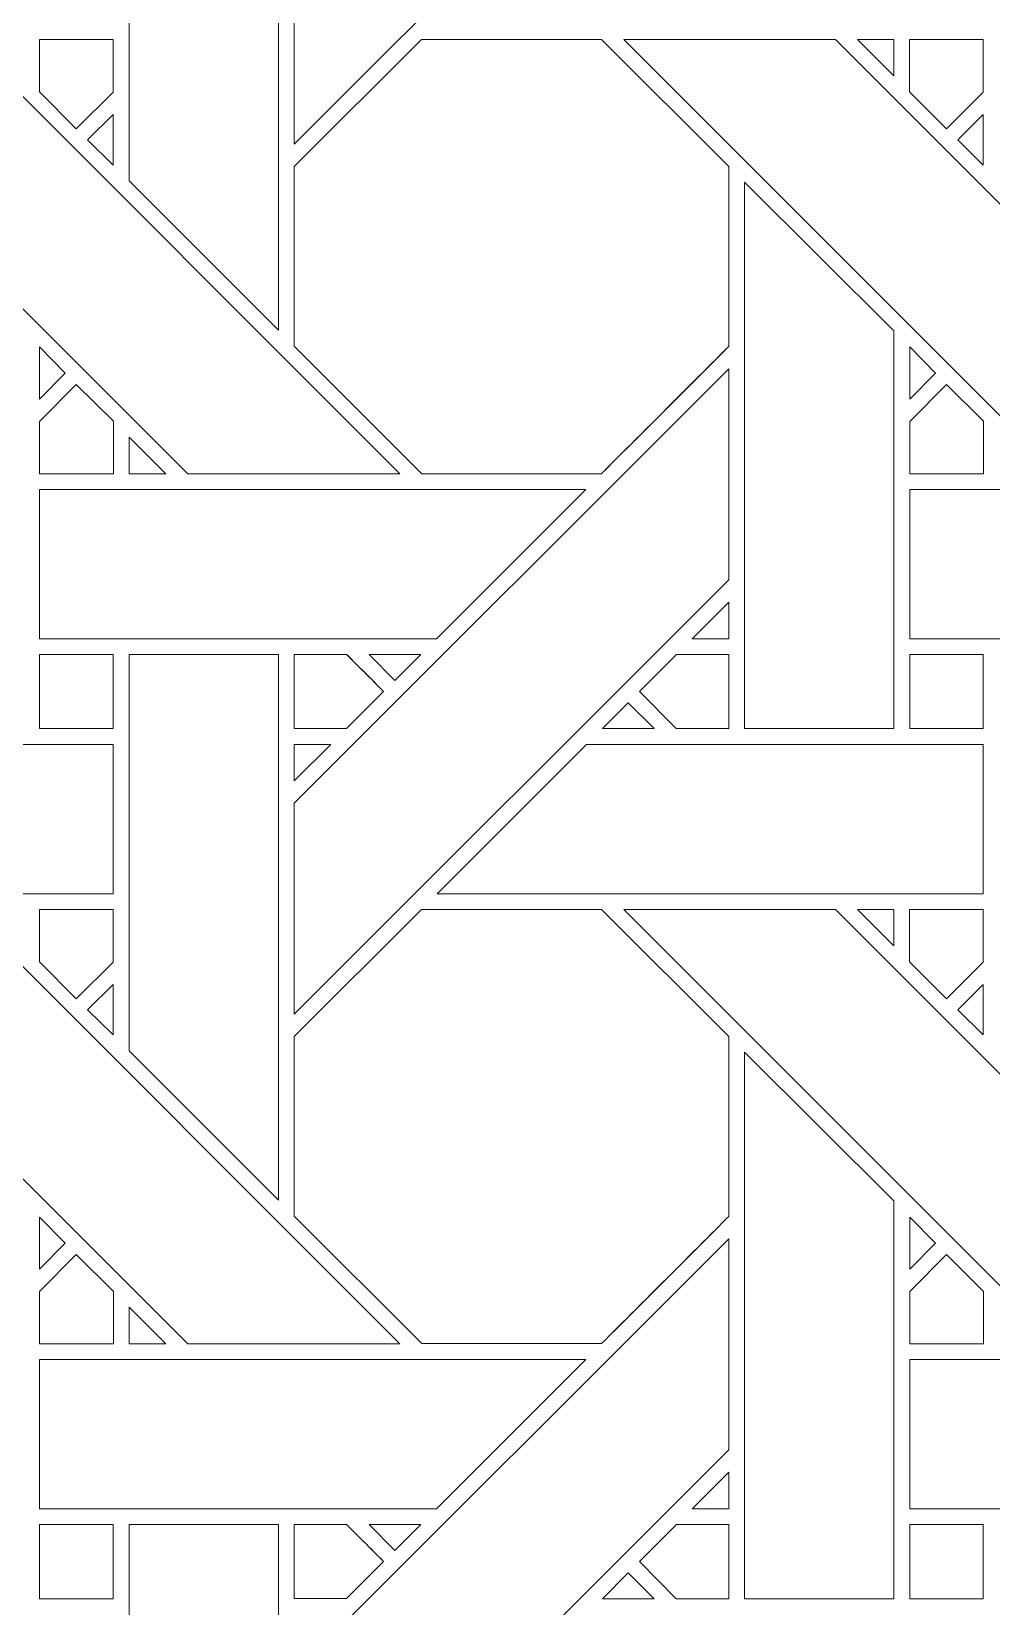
# Model space of a CAD drawing. Header units: inches. Extents: x 3.4 to 21.4, y 0.1 to 18.1.
# Drawn here: x 6.642 to 7.688, y 9.995 to 11.712 of the extents above; entities that cross this region are included whole.
import ezdxf

# ---------------------------------------------------------------- set-up
doc = ezdxf.new("R2010")
doc.units = ezdxf.units.IN
doc.header["$MEASUREMENT"] = 0
doc.layers.add('Design', color=7, linetype='Continuous', lineweight=0)

msp = doc.modelspace()

# ---------------------------------------------------------------- linework, layer by layer
at = {"layer": 'Design'}
for points, knots in [([(3.3829, 18.0948), (3.3829, 18.0948), (3.3829, 0.0948), (3.3829, 0.0948), (3.3829, 0.0948), (21.3829, 0.0948), (21.3829, 0.0948), (21.3829, 0.0948), (21.3829, 18.0948), (21.3829, 18.0948), (21.3829, 18.0948), (3.3829, 18.0948), (3.3829, 18.0948)], [0, 0, 0, 0, 1, 1, 1, 2, 2, 2, 3, 3, 3, 4, 4, 4, 4]), ([(4.2402, 17.2374), (4.2402, 17.2374), (4.2402, 0.9521), (4.2402, 0.9521), (4.2402, 0.9521), (20.5255, 0.9521), (20.5255, 0.9521), (20.5255, 0.9521), (20.5255, 17.2374), (20.5255, 17.2374), (20.5255, 17.2374), (4.2402, 17.2374), (4.2402, 17.2374)], [0, 0, 0, 0, 1, 1, 1, 2, 2, 2, 3, 3, 3, 4, 4, 4, 4]), ([(6.928, 11.8193), (6.928, 11.8193), (7.4017, 12.2929), (7.4017, 12.2929), (7.4017, 12.2929), (7.4017, 12.0628), (7.4017, 12.0628), (7.4017, 12.0628), (6.928, 11.5892), (6.928, 11.5892), (6.928, 11.5892), (6.928, 11.8193), (6.928, 11.8193)], [0, 0, 0, 0, 1, 1, 1, 2, 2, 2, 3, 3, 3, 4, 4, 4, 4]), ([(6.9109, 11.9814), (6.9109, 11.9814), (6.9109, 11.3863), (6.9109, 11.3863), (6.9109, 11.3863), (6.748, 11.5492), (6.748, 11.5492), (6.748, 11.5492), (6.748, 11.9814), (6.748, 11.9814), (6.748, 11.9814), (6.9109, 11.9814), (6.9109, 11.9814)], [0, 0, 0, 0, 1, 1, 1, 2, 2, 2, 3, 3, 3, 4, 4, 4, 4]), ([(6.5694, 11.7035), (6.5694, 11.7035), (7.043, 11.2299), (7.043, 11.2299), (7.043, 11.2299), (6.812, 11.2299), (6.812, 11.2299), (6.812, 11.2299), (6.3385, 11.7035), (6.3385, 11.7035), (6.3385, 11.7035), (6.5694, 11.7035), (6.5694, 11.7035)], [0, 0, 0, 0, 1, 1, 1, 2, 2, 2, 3, 3, 3, 4, 4, 4, 4]), ([(6.6501, 11.6463), (6.6501, 11.6463), (6.6501, 11.7035), (6.6501, 11.7035), (6.6501, 11.7035), (6.7304, 11.7035), (6.7304, 11.7035), (6.7304, 11.7035), (6.7304, 11.6459), (6.7304, 11.6459), (6.7304, 11.6459), (6.6904, 11.606), (6.6904, 11.606), (6.6904, 11.606), (6.6501, 11.6463), (6.6501, 11.6463)], [0, 0, 0, 0, 1, 1, 1, 2, 2, 2, 3, 3, 3, 4, 4, 4, 5, 5, 5, 5]), ([(6.6904, 11.606), (6.6904, 11.606), (6.6501, 11.6463), (6.6501, 11.6463), (6.6501, 11.6463), (6.6501, 11.7035), (6.6501, 11.7035), (6.6501, 11.7035), (6.7304, 11.7035), (6.7304, 11.7035), (6.7304, 11.7035), (6.7304, 11.6459), (6.7304, 11.6459), (6.7304, 11.6459), (6.6904, 11.606), (6.6904, 11.606)], [0, 0, 0, 0, 1, 1, 1, 2, 2, 2, 3, 3, 3, 4, 4, 4, 5, 5, 5, 5]), ([(7.2629, 11.2299), (7.2629, 11.2299), (7.0672, 11.2299), (7.0672, 11.2299), (7.0672, 11.2299), (6.928, 11.3691), (6.928, 11.3691), (6.928, 11.3691), (6.928, 11.5648), (6.928, 11.5648), (6.928, 11.5648), (7.0667, 11.7035), (7.0667, 11.7035), (7.0667, 11.7035), (7.2629, 11.7035), (7.2629, 11.7035), (7.2629, 11.7035), (7.4016, 11.5648), (7.4016, 11.5648), (7.4016, 11.5648), (7.4016, 11.3686), (7.4016, 11.3686), (7.3838, 11.3507), (7.2719, 11.2389), (7.2629, 11.2299)], [0, 0, 0, 0, 1, 1, 1, 2, 2, 2, 3, 3, 3, 4, 4, 4, 5, 5, 5, 6, 6, 6, 7, 7, 7, 8, 8, 8, 8]), ([(6.928, 11.5648), (6.928, 11.5648), (7.0667, 11.7035), (7.0667, 11.7035), (7.0667, 11.7035), (7.2629, 11.7035), (7.2629, 11.7035), (7.2629, 11.7035), (7.4016, 11.5648), (7.4016, 11.5648), (7.4016, 11.5648), (7.4016, 11.3686), (7.4016, 11.3686), (7.384, 11.3509), (7.2721, 11.2391), (7.2629, 11.2299), (7.2629, 11.2299), (7.0672, 11.2299), (7.0672, 11.2299), (7.0672, 11.2299), (6.928, 11.3691), (6.928, 11.3691), (6.928, 11.3691), (6.928, 11.5648), (6.928, 11.5648)], [0, 0, 0, 0, 1, 1, 1, 2, 2, 2, 3, 3, 3, 4, 4, 4, 5, 5, 5, 6, 6, 6, 7, 7, 7, 8, 8, 8, 8]), ([(7.5181, 11.7035), (7.5181, 11.7035), (7.9918, 11.2299), (7.9918, 11.2299), (7.9918, 11.2299), (7.7607, 11.2299), (7.7607, 11.2299), (7.7607, 11.2299), (7.2872, 11.7035), (7.2872, 11.7035), (7.2872, 11.7035), (7.5181, 11.7035), (7.5181, 11.7035)], [0, 0, 0, 0, 1, 1, 1, 2, 2, 2, 3, 3, 3, 4, 4, 4, 4]), ([(7.5817, 11.7035), (7.5817, 11.7035), (7.5817, 11.6637), (7.5817, 11.6637), (7.5817, 11.6637), (7.5422, 11.7035), (7.5422, 11.7035), (7.5422, 11.7035), (7.5817, 11.7035), (7.5817, 11.7035)], [0, 0, 0, 0, 1, 1, 1, 2, 2, 2, 3, 3, 3, 3]), ([(7.6791, 11.7035), (7.6791, 11.7035), (7.6791, 11.6459), (7.6791, 11.6459), (7.6791, 11.6459), (7.6392, 11.606), (7.6392, 11.606), (7.6392, 11.606), (7.5988, 11.6463), (7.5988, 11.6463), (7.5988, 11.6463), (7.5988, 11.7035), (7.5988, 11.7035), (7.5988, 11.7035), (7.6791, 11.7035), (7.6791, 11.7035)], [0, 0, 0, 0, 1, 1, 1, 2, 2, 2, 3, 3, 3, 4, 4, 4, 5, 5, 5, 5]), ([(7.6392, 11.606), (7.6392, 11.606), (7.5988, 11.6463), (7.5988, 11.6463), (7.5988, 11.6463), (7.5988, 11.7035), (7.5988, 11.7035), (7.5988, 11.7035), (7.6791, 11.7035), (7.6791, 11.7035), (7.6791, 11.7035), (7.6791, 11.6459), (7.6791, 11.6459), (7.6791, 11.6459), (7.6392, 11.606), (7.6392, 11.606)], [0, 0, 0, 0, 1, 1, 1, 2, 2, 2, 3, 3, 3, 4, 4, 4, 5, 5, 5, 5]), ([(6.7304, 11.6217), (6.7304, 11.6217), (6.7304, 11.5665), (6.7304, 11.5665), (6.7304, 11.5665), (6.7027, 11.5939), (6.7027, 11.5939), (6.7027, 11.5939), (6.7304, 11.6217), (6.7304, 11.6217)], [0, 0, 0, 0, 1, 1, 1, 2, 2, 2, 3, 3, 3, 3]), ([(7.6792, 11.6217), (7.6792, 11.6217), (7.6792, 11.5665), (7.6792, 11.5665), (7.6792, 11.5665), (7.6514, 11.5939), (7.6514, 11.5939), (7.6514, 11.5939), (7.6792, 11.6217), (7.6792, 11.6217)], [0, 0, 0, 0, 1, 1, 1, 2, 2, 2, 3, 3, 3, 3]), ([(7.5816, 11.3856), (7.5816, 11.3856), (7.5816, 10.9519), (7.5816, 10.9519), (7.5816, 10.9519), (7.4188, 10.9519), (7.4188, 10.9519), (7.4188, 10.9519), (7.4188, 11.5477), (7.4188, 11.5477), (7.4188, 11.5477), (7.5816, 11.3856), (7.5816, 11.3856)], [0, 0, 0, 0, 1, 1, 1, 2, 2, 2, 3, 3, 3, 4, 4, 4, 4]), ([(6.6502, 11.3113), (6.6502, 11.3113), (6.6502, 11.3681), (6.6502, 11.3681), (6.6502, 11.3681), (6.6784, 11.3395), (6.6784, 11.3395), (6.6784, 11.3395), (6.6502, 11.3113), (6.6502, 11.3113)], [0, 0, 0, 0, 1, 1, 1, 2, 2, 2, 3, 3, 3, 3]), ([(7.5989, 11.3113), (7.5989, 11.3113), (7.5989, 11.3681), (7.5989, 11.3681), (7.5989, 11.3681), (7.6271, 11.3395), (7.6271, 11.3395), (7.6271, 11.3395), (7.5989, 11.3113), (7.5989, 11.3113)], [0, 0, 0, 0, 1, 1, 1, 2, 2, 2, 3, 3, 3, 3]), ([(6.928, 10.8705), (6.928, 10.8705), (7.4017, 11.3441), (7.4017, 11.3441), (7.4017, 11.3441), (7.4017, 11.1141), (7.4017, 11.1141), (7.4017, 11.1141), (6.928, 10.6404), (6.928, 10.6404), (6.928, 10.6404), (6.928, 10.8705), (6.928, 10.8705)], [0, 0, 0, 0, 1, 1, 1, 2, 2, 2, 3, 3, 3, 4, 4, 4, 4]), ([(6.6501, 11.2297), (6.6501, 11.2297), (6.6501, 11.2869), (6.6501, 11.2869), (6.6501, 11.2869), (6.6904, 11.3273), (6.6904, 11.3273), (6.6904, 11.3273), (6.7308, 11.287), (6.7308, 11.287), (6.7308, 11.287), (6.7308, 11.2297), (6.7308, 11.2297), (6.7308, 11.2297), (6.6501, 11.2297), (6.6501, 11.2297)], [0, 0, 0, 0, 1, 1, 1, 2, 2, 2, 3, 3, 3, 4, 4, 4, 5, 5, 5, 5]), ([(6.6904, 11.3273), (6.6904, 11.3273), (6.7308, 11.287), (6.7308, 11.287), (6.7308, 11.287), (6.7308, 11.2297), (6.7308, 11.2297), (6.7308, 11.2297), (6.6501, 11.2297), (6.6501, 11.2297), (6.6501, 11.2297), (6.6501, 11.2869), (6.6501, 11.2869), (6.6501, 11.2869), (6.6904, 11.3273), (6.6904, 11.3273)], [0, 0, 0, 0, 1, 1, 1, 2, 2, 2, 3, 3, 3, 4, 4, 4, 5, 5, 5, 5]), ([(7.5989, 11.2297), (7.5989, 11.2297), (7.5989, 11.2869), (7.5989, 11.2869), (7.5989, 11.2869), (7.6392, 11.3273), (7.6392, 11.3273), (7.6392, 11.3273), (7.6795, 11.287), (7.6795, 11.287), (7.6795, 11.287), (7.6795, 11.2297), (7.6795, 11.2297), (7.6795, 11.2297), (7.5989, 11.2297), (7.5989, 11.2297)], [0, 0, 0, 0, 1, 1, 1, 2, 2, 2, 3, 3, 3, 4, 4, 4, 5, 5, 5, 5]), ([(7.6392, 11.3273), (7.6392, 11.3273), (7.6795, 11.287), (7.6795, 11.287), (7.6795, 11.287), (7.6795, 11.2297), (7.6795, 11.2297), (7.6795, 11.2297), (7.5989, 11.2297), (7.5989, 11.2297), (7.5989, 11.2297), (7.5989, 11.2869), (7.5989, 11.2869), (7.5989, 11.2869), (7.6392, 11.3273), (7.6392, 11.3273)], [0, 0, 0, 0, 1, 1, 1, 2, 2, 2, 3, 3, 3, 4, 4, 4, 5, 5, 5, 5]), ([(6.7481, 11.2299), (6.7481, 11.2299), (6.7481, 11.2697), (6.7481, 11.2697), (6.7481, 11.2697), (6.7878, 11.2299), (6.7878, 11.2299), (6.7878, 11.2299), (6.7481, 11.2299), (6.7481, 11.2299)], [0, 0, 0, 0, 1, 1, 1, 2, 2, 2, 3, 3, 3, 3]), ([(6.6502, 11.0499), (6.6502, 11.0499), (6.6502, 11.2126), (6.6502, 11.2126), (6.6502, 11.2126), (7.2459, 11.2126), (7.2459, 11.2126), (7.2459, 11.2126), (7.0832, 11.0499), (7.0832, 11.0499), (7.0832, 11.0499), (6.6502, 11.0499), (6.6502, 11.0499)], [0, 0, 0, 0, 1, 1, 1, 2, 2, 2, 3, 3, 3, 4, 4, 4, 4]), ([(7.5989, 11.0499), (7.5989, 11.0499), (7.5989, 11.2126), (7.5989, 11.2126), (7.5989, 11.2126), (8.1946, 11.2126), (8.1946, 11.2126), (8.1946, 11.2126), (8.0319, 11.0499), (8.0319, 11.0499), (8.0319, 11.0499), (7.5989, 11.0499), (7.5989, 11.0499)], [0, 0, 0, 0, 1, 1, 1, 2, 2, 2, 3, 3, 3, 4, 4, 4, 4]), ([(7.3619, 11.0499), (7.3619, 11.0499), (7.4017, 11.0897), (7.4017, 11.0897), (7.4017, 11.0897), (7.4017, 11.0499), (7.4017, 11.0499), (7.4017, 11.0499), (7.3619, 11.0499), (7.3619, 11.0499)], [0, 0, 0, 0, 1, 1, 1, 2, 2, 2, 3, 3, 3, 3]), ([(6.6501, 10.9519), (6.6501, 10.9519), (6.6501, 11.0327), (6.6501, 11.0327), (6.6501, 11.0327), (6.7304, 11.0327), (6.7304, 11.0327), (6.7304, 11.0327), (6.7304, 10.9519), (6.7304, 10.9519), (6.7304, 10.9519), (6.6501, 10.9519), (6.6501, 10.9519)], [0, 0, 0, 0, 1, 1, 1, 2, 2, 2, 3, 3, 3, 4, 4, 4, 4]), ([(6.7304, 11.0327), (6.7304, 11.0327), (6.7304, 10.9519), (6.7304, 10.9519), (6.7304, 10.9519), (6.6501, 10.9519), (6.6501, 10.9519), (6.6501, 10.9519), (6.6501, 11.0327), (6.6501, 11.0327), (6.6501, 11.0327), (6.7304, 11.0327), (6.7304, 11.0327)], [0, 0, 0, 0, 1, 1, 1, 2, 2, 2, 3, 3, 3, 4, 4, 4, 4]), ([(6.9109, 11.0326), (6.9109, 11.0326), (6.9109, 10.4375), (6.9109, 10.4375), (6.9109, 10.4375), (6.748, 10.6004), (6.748, 10.6004), (6.748, 10.6004), (6.748, 11.0326), (6.748, 11.0326), (6.748, 11.0326), (6.9109, 11.0326), (6.9109, 11.0326)], [0, 0, 0, 0, 1, 1, 1, 2, 2, 2, 3, 3, 3, 4, 4, 4, 4]), ([(6.928, 10.9519), (6.928, 10.9519), (6.928, 11.0327), (6.928, 11.0327), (6.928, 11.0327), (6.985, 11.0327), (6.985, 11.0327), (6.9902, 11.0276), (7.021, 10.9967), (7.0254, 10.9923), (7.0254, 10.9923), (6.985, 10.9519), (6.985, 10.9519), (6.985, 10.9519), (6.928, 10.9519), (6.928, 10.9519)], [0, 0, 0, 0, 1, 1, 1, 2, 2, 2, 3, 3, 3, 4, 4, 4, 5, 5, 5, 5]), ([(7.0096, 11.0082), (7.0096, 11.0082), (7.0254, 10.9923), (7.0254, 10.9923), (7.0254, 10.9923), (6.985, 10.9519), (6.985, 10.9519), (6.985, 10.9519), (6.928, 10.9519), (6.928, 10.9519), (6.928, 10.9519), (6.928, 11.0327), (6.928, 11.0327), (6.928, 11.0327), (6.985, 11.0327), (6.985, 11.0327), (6.9904, 11.0273), (7.0003, 11.0175), (7.0096, 11.0082)], [0, 0, 0, 0, 1, 1, 1, 2, 2, 2, 3, 3, 3, 4, 4, 4, 5, 5, 5, 6, 6, 6, 6]), ([(7.0095, 11.0326), (7.0095, 11.0326), (7.0659, 11.0326), (7.0659, 11.0326), (7.0659, 11.0326), (7.0376, 11.0045), (7.0376, 11.0045), (7.0376, 11.0045), (7.0095, 11.0326), (7.0095, 11.0326)], [0, 0, 0, 0, 1, 1, 1, 2, 2, 2, 3, 3, 3, 3]), ([(7.3445, 10.9519), (7.3445, 10.9519), (7.3042, 10.9923), (7.3042, 10.9923), (7.3042, 10.9923), (7.3446, 11.0327), (7.3446, 11.0327), (7.3446, 11.0327), (7.4017, 11.0327), (7.4017, 11.0327), (7.4017, 11.0327), (7.4017, 10.9519), (7.4017, 10.9519), (7.4017, 10.9519), (7.3445, 10.9519), (7.3445, 10.9519)], [0, 0, 0, 0, 1, 1, 1, 2, 2, 2, 3, 3, 3, 4, 4, 4, 5, 5, 5, 5]), ([(7.3042, 10.9923), (7.3042, 10.9923), (7.3446, 11.0327), (7.3446, 11.0327), (7.3446, 11.0327), (7.4017, 11.0327), (7.4017, 11.0327), (7.4017, 11.0327), (7.4017, 10.9519), (7.4017, 10.9519), (7.4017, 10.9519), (7.3445, 10.9519), (7.3445, 10.9519), (7.3445, 10.9519), (7.3042, 10.9923), (7.3042, 10.9923)], [0, 0, 0, 0, 1, 1, 1, 2, 2, 2, 3, 3, 3, 4, 4, 4, 5, 5, 5, 5]), ([(7.5989, 10.9519), (7.5989, 10.9519), (7.5989, 11.0327), (7.5989, 11.0327), (7.5989, 11.0327), (7.6791, 11.0327), (7.6791, 11.0327), (7.6791, 11.0327), (7.6791, 10.9519), (7.6791, 10.9519), (7.6791, 10.9519), (7.5989, 10.9519), (7.5989, 10.9519)], [0, 0, 0, 0, 1, 1, 1, 2, 2, 2, 3, 3, 3, 4, 4, 4, 4]), ([(7.5989, 11.0327), (7.5989, 11.0327), (7.6791, 11.0327), (7.6791, 11.0327), (7.6791, 11.0327), (7.6791, 10.9519), (7.6791, 10.9519), (7.6791, 10.9519), (7.5989, 10.9519), (7.5989, 10.9519), (7.5989, 10.9519), (7.5989, 11.0327), (7.5989, 11.0327)], [0, 0, 0, 0, 1, 1, 1, 2, 2, 2, 3, 3, 3, 4, 4, 4, 4]), ([(7.3204, 10.9519), (7.3204, 10.9519), (7.2639, 10.9519), (7.2639, 10.9519), (7.2639, 10.9519), (7.2921, 10.9801), (7.2921, 10.9801), (7.2921, 10.9801), (7.3204, 10.9519), (7.3204, 10.9519)], [0, 0, 0, 0, 1, 1, 1, 2, 2, 2, 3, 3, 3, 3]), ([(6.298, 10.9347), (6.298, 10.9347), (6.7304, 10.9347), (6.7304, 10.9347), (6.7304, 10.9347), (6.7304, 10.7719), (6.7304, 10.7719), (6.7304, 10.7719), (6.1351, 10.7719), (6.1351, 10.7719), (6.1351, 10.7719), (6.298, 10.9347), (6.298, 10.9347)], [0, 0, 0, 0, 1, 1, 1, 2, 2, 2, 3, 3, 3, 4, 4, 4, 4]), ([(6.9679, 10.9347), (6.9679, 10.9347), (6.928, 10.8949), (6.928, 10.8949), (6.928, 10.8949), (6.928, 10.9347), (6.928, 10.9347), (6.928, 10.9347), (6.9679, 10.9347), (6.9679, 10.9347)], [0, 0, 0, 0, 1, 1, 1, 2, 2, 2, 3, 3, 3, 3]), ([(7.2467, 10.9347), (7.2467, 10.9347), (7.6792, 10.9347), (7.6792, 10.9347), (7.6792, 10.9347), (7.6792, 10.7719), (7.6792, 10.7719), (7.6792, 10.7719), (7.0839, 10.7719), (7.0839, 10.7719), (7.0839, 10.7719), (7.2467, 10.9347), (7.2467, 10.9347)], [0, 0, 0, 0, 1, 1, 1, 2, 2, 2, 3, 3, 3, 4, 4, 4, 4]), ([(6.5694, 10.7548), (6.5694, 10.7548), (7.043, 10.2811), (7.043, 10.2811), (7.043, 10.2811), (6.812, 10.2811), (6.812, 10.2811), (6.812, 10.2811), (6.3385, 10.7548), (6.3385, 10.7548), (6.3385, 10.7548), (6.5694, 10.7548), (6.5694, 10.7548)], [0, 0, 0, 0, 1, 1, 1, 2, 2, 2, 3, 3, 3, 4, 4, 4, 4]), ([(6.6501, 10.6976), (6.6501, 10.6976), (6.6501, 10.7548), (6.6501, 10.7548), (6.6501, 10.7548), (6.7304, 10.7548), (6.7304, 10.7548), (6.7304, 10.7548), (6.7304, 10.6972), (6.7304, 10.6972), (6.7304, 10.6972), (6.6904, 10.6573), (6.6904, 10.6573), (6.6904, 10.6573), (6.6501, 10.6976), (6.6501, 10.6976)], [0, 0, 0, 0, 1, 1, 1, 2, 2, 2, 3, 3, 3, 4, 4, 4, 5, 5, 5, 5]), ([(6.6904, 10.6573), (6.6904, 10.6573), (6.6501, 10.6976), (6.6501, 10.6976), (6.6501, 10.6976), (6.6501, 10.7548), (6.6501, 10.7548), (6.6501, 10.7548), (6.7304, 10.7548), (6.7304, 10.7548), (6.7304, 10.7548), (6.7304, 10.6972), (6.7304, 10.6972), (6.7304, 10.6972), (6.6904, 10.6573), (6.6904, 10.6573)], [0, 0, 0, 0, 1, 1, 1, 2, 2, 2, 3, 3, 3, 4, 4, 4, 5, 5, 5, 5]), ([(7.2629, 10.2812), (7.2629, 10.2812), (7.0672, 10.2812), (7.0672, 10.2812), (7.0672, 10.2812), (6.928, 10.4204), (6.928, 10.4204), (6.928, 10.4204), (6.928, 10.6161), (6.928, 10.6161), (6.928, 10.6161), (7.0667, 10.7548), (7.0667, 10.7548), (7.0667, 10.7548), (7.2629, 10.7548), (7.2629, 10.7548), (7.2629, 10.7548), (7.4016, 10.6161), (7.4016, 10.6161), (7.4016, 10.6161), (7.4016, 10.4199), (7.4016, 10.4199), (7.3838, 10.4019), (7.2719, 10.2902), (7.2629, 10.2812)], [0, 0, 0, 0, 1, 1, 1, 2, 2, 2, 3, 3, 3, 4, 4, 4, 5, 5, 5, 6, 6, 6, 7, 7, 7, 8, 8, 8, 8]), ([(6.928, 10.6161), (6.928, 10.6161), (7.0667, 10.7548), (7.0667, 10.7548), (7.0667, 10.7548), (7.2629, 10.7548), (7.2629, 10.7548), (7.2629, 10.7548), (7.4016, 10.6161), (7.4016, 10.6161), (7.4016, 10.6161), (7.4016, 10.4199), (7.4016, 10.4199), (7.3836, 10.4017), (7.2718, 10.29), (7.2629, 10.2812), (7.2629, 10.2812), (7.0672, 10.2812), (7.0672, 10.2812), (7.0672, 10.2812), (6.928, 10.4204), (6.928, 10.4204), (6.928, 10.4204), (6.928, 10.6161), (6.928, 10.6161)], [0, 0, 0, 0, 1, 1, 1, 2, 2, 2, 3, 3, 3, 4, 4, 4, 5, 5, 5, 6, 6, 6, 7, 7, 7, 8, 8, 8, 8]), ([(7.5181, 10.7548), (7.5181, 10.7548), (7.9918, 10.2811), (7.9918, 10.2811), (7.9918, 10.2811), (7.7607, 10.2811), (7.7607, 10.2811), (7.7607, 10.2811), (7.2872, 10.7548), (7.2872, 10.7548), (7.2872, 10.7548), (7.5181, 10.7548), (7.5181, 10.7548)], [0, 0, 0, 0, 1, 1, 1, 2, 2, 2, 3, 3, 3, 4, 4, 4, 4]), ([(7.5817, 10.7548), (7.5817, 10.7548), (7.5817, 10.715), (7.5817, 10.715), (7.5817, 10.715), (7.5422, 10.7548), (7.5422, 10.7548), (7.5422, 10.7548), (7.5817, 10.7548), (7.5817, 10.7548)], [0, 0, 0, 0, 1, 1, 1, 2, 2, 2, 3, 3, 3, 3]), ([(7.6791, 10.7548), (7.6791, 10.7548), (7.6791, 10.6972), (7.6791, 10.6972), (7.6791, 10.6972), (7.6392, 10.6573), (7.6392, 10.6573), (7.6392, 10.6573), (7.5988, 10.6976), (7.5988, 10.6976), (7.5988, 10.6976), (7.5988, 10.7548), (7.5988, 10.7548), (7.5988, 10.7548), (7.6791, 10.7548), (7.6791, 10.7548)], [0, 0, 0, 0, 1, 1, 1, 2, 2, 2, 3, 3, 3, 4, 4, 4, 5, 5, 5, 5]), ([(7.6392, 10.6573), (7.6392, 10.6573), (7.5988, 10.6976), (7.5988, 10.6976), (7.5988, 10.6976), (7.5988, 10.7548), (7.5988, 10.7548), (7.5988, 10.7548), (7.6791, 10.7548), (7.6791, 10.7548), (7.6791, 10.7548), (7.6791, 10.6972), (7.6791, 10.6972), (7.6791, 10.6972), (7.6392, 10.6573), (7.6392, 10.6573)], [0, 0, 0, 0, 1, 1, 1, 2, 2, 2, 3, 3, 3, 4, 4, 4, 5, 5, 5, 5]), ([(6.7304, 10.6729), (6.7304, 10.6729), (6.7304, 10.6178), (6.7304, 10.6178), (6.7304, 10.6178), (6.7027, 10.6452), (6.7027, 10.6452), (6.7027, 10.6452), (6.7304, 10.6729), (6.7304, 10.6729)], [0, 0, 0, 0, 1, 1, 1, 2, 2, 2, 3, 3, 3, 3]), ([(7.6792, 10.6729), (7.6792, 10.6729), (7.6792, 10.6178), (7.6792, 10.6178), (7.6792, 10.6178), (7.6514, 10.6452), (7.6514, 10.6452), (7.6514, 10.6452), (7.6792, 10.6729), (7.6792, 10.6729)], [0, 0, 0, 0, 1, 1, 1, 2, 2, 2, 3, 3, 3, 3]), ([(7.5816, 10.4368), (7.5816, 10.4368), (7.5816, 10.0031), (7.5816, 10.0031), (7.5816, 10.0031), (7.4188, 10.0031), (7.4188, 10.0031), (7.4188, 10.0031), (7.4188, 10.599), (7.4188, 10.599), (7.4188, 10.599), (7.5816, 10.4368), (7.5816, 10.4368)], [0, 0, 0, 0, 1, 1, 1, 2, 2, 2, 3, 3, 3, 4, 4, 4, 4]), ([(6.6502, 10.3626), (6.6502, 10.3626), (6.6502, 10.4193), (6.6502, 10.4193), (6.6502, 10.4193), (6.6784, 10.3908), (6.6784, 10.3908), (6.6784, 10.3908), (6.6502, 10.3626), (6.6502, 10.3626)], [0, 0, 0, 0, 1, 1, 1, 2, 2, 2, 3, 3, 3, 3]), ([(7.5989, 10.3626), (7.5989, 10.3626), (7.5989, 10.4193), (7.5989, 10.4193), (7.5989, 10.4193), (7.6271, 10.3908), (7.6271, 10.3908), (7.6271, 10.3908), (7.5989, 10.3626), (7.5989, 10.3626)], [0, 0, 0, 0, 1, 1, 1, 2, 2, 2, 3, 3, 3, 3]), ([(6.928, 9.9218), (6.928, 9.9218), (7.4017, 10.3954), (7.4017, 10.3954), (7.4017, 10.3954), (7.4017, 10.1654), (7.4017, 10.1654), (7.4017, 10.1654), (6.928, 9.6917), (6.928, 9.6917), (6.928, 9.6917), (6.928, 9.9218), (6.928, 9.9218)], [0, 0, 0, 0, 1, 1, 1, 2, 2, 2, 3, 3, 3, 4, 4, 4, 4]), ([(6.6501, 10.2809), (6.6501, 10.2809), (6.6501, 10.3382), (6.6501, 10.3382), (6.6501, 10.3382), (6.6904, 10.3785), (6.6904, 10.3785), (6.6904, 10.3785), (6.7308, 10.3382), (6.7308, 10.3382), (6.7308, 10.3382), (6.7308, 10.2809), (6.7308, 10.2809), (6.7308, 10.2809), (6.6501, 10.2809), (6.6501, 10.2809)], [0, 0, 0, 0, 1, 1, 1, 2, 2, 2, 3, 3, 3, 4, 4, 4, 5, 5, 5, 5]), ([(6.6904, 10.3785), (6.6904, 10.3785), (6.7308, 10.3382), (6.7308, 10.3382), (6.7308, 10.3382), (6.7308, 10.2809), (6.7308, 10.2809), (6.7308, 10.2809), (6.6501, 10.2809), (6.6501, 10.2809), (6.6501, 10.2809), (6.6501, 10.3382), (6.6501, 10.3382), (6.6501, 10.3382), (6.6904, 10.3785), (6.6904, 10.3785)], [0, 0, 0, 0, 1, 1, 1, 2, 2, 2, 3, 3, 3, 4, 4, 4, 5, 5, 5, 5]), ([(7.5989, 10.2809), (7.5989, 10.2809), (7.5989, 10.3382), (7.5989, 10.3382), (7.5989, 10.3382), (7.6392, 10.3785), (7.6392, 10.3785), (7.6392, 10.3785), (7.6795, 10.3382), (7.6795, 10.3382), (7.6795, 10.3382), (7.6795, 10.2809), (7.6795, 10.2809), (7.6795, 10.2809), (7.5989, 10.2809), (7.5989, 10.2809)], [0, 0, 0, 0, 1, 1, 1, 2, 2, 2, 3, 3, 3, 4, 4, 4, 5, 5, 5, 5]), ([(7.6392, 10.3785), (7.6392, 10.3785), (7.6795, 10.3382), (7.6795, 10.3382), (7.6795, 10.3382), (7.6795, 10.2809), (7.6795, 10.2809), (7.6795, 10.2809), (7.5989, 10.2809), (7.5989, 10.2809), (7.5989, 10.2809), (7.5989, 10.3382), (7.5989, 10.3382), (7.5989, 10.3382), (7.6392, 10.3785), (7.6392, 10.3785)], [0, 0, 0, 0, 1, 1, 1, 2, 2, 2, 3, 3, 3, 4, 4, 4, 5, 5, 5, 5]), ([(6.7481, 10.2811), (6.7481, 10.2811), (6.7481, 10.3209), (6.7481, 10.3209), (6.7481, 10.3209), (6.7878, 10.2811), (6.7878, 10.2811), (6.7878, 10.2811), (6.7481, 10.2811), (6.7481, 10.2811)], [0, 0, 0, 0, 1, 1, 1, 2, 2, 2, 3, 3, 3, 3]), ([(6.6502, 10.1012), (6.6502, 10.1012), (6.6502, 10.2639), (6.6502, 10.2639), (6.6502, 10.2639), (7.2459, 10.2639), (7.2459, 10.2639), (7.2459, 10.2639), (7.0831, 10.1012), (7.0831, 10.1012), (7.0831, 10.1012), (6.6502, 10.1012), (6.6502, 10.1012)], [0, 0, 0, 0, 1, 1, 1, 2, 2, 2, 3, 3, 3, 4, 4, 4, 4]), ([(7.5989, 10.1012), (7.5989, 10.1012), (7.5989, 10.2639), (7.5989, 10.2639), (7.5989, 10.2639), (8.1946, 10.2639), (8.1946, 10.2639), (8.1946, 10.2639), (8.0319, 10.1012), (8.0319, 10.1012), (8.0319, 10.1012), (7.5989, 10.1012), (7.5989, 10.1012)], [0, 0, 0, 0, 1, 1, 1, 2, 2, 2, 3, 3, 3, 4, 4, 4, 4]), ([(7.3619, 10.1012), (7.3619, 10.1012), (7.4017, 10.141), (7.4017, 10.141), (7.4017, 10.141), (7.4017, 10.1012), (7.4017, 10.1012), (7.4017, 10.1012), (7.3619, 10.1012), (7.3619, 10.1012)], [0, 0, 0, 0, 1, 1, 1, 2, 2, 2, 3, 3, 3, 3]), ([(6.6501, 10.0031), (6.6501, 10.0031), (6.6501, 10.0839), (6.6501, 10.0839), (6.6501, 10.0839), (6.7304, 10.0839), (6.7304, 10.0839), (6.7304, 10.0839), (6.7304, 10.0031), (6.7304, 10.0031), (6.7304, 10.0031), (6.6501, 10.0031), (6.6501, 10.0031)], [0, 0, 0, 0, 1, 1, 1, 2, 2, 2, 3, 3, 3, 4, 4, 4, 4]), ([(6.7304, 10.0839), (6.7304, 10.0839), (6.7304, 10.0031), (6.7304, 10.0031), (6.7304, 10.0031), (6.6501, 10.0031), (6.6501, 10.0031), (6.6501, 10.0031), (6.6501, 10.0839), (6.6501, 10.0839), (6.6501, 10.0839), (6.7304, 10.0839), (6.7304, 10.0839)], [0, 0, 0, 0, 1, 1, 1, 2, 2, 2, 3, 3, 3, 4, 4, 4, 4]), ([(6.9109, 10.0839), (6.9109, 10.0839), (6.9109, 9.4888), (6.9109, 9.4888), (6.9109, 9.4888), (6.748, 9.6517), (6.748, 9.6517), (6.748, 9.6517), (6.748, 10.0839), (6.748, 10.0839), (6.748, 10.0839), (6.9109, 10.0839), (6.9109, 10.0839)], [0, 0, 0, 0, 1, 1, 1, 2, 2, 2, 3, 3, 3, 4, 4, 4, 4]), ([(6.928, 10.0032), (6.928, 10.0032), (6.928, 10.0839), (6.928, 10.0839), (6.928, 10.0839), (6.985, 10.0839), (6.985, 10.0839), (6.9902, 10.0788), (7.021, 10.048), (7.0254, 10.0436), (7.0254, 10.0436), (6.985, 10.0032), (6.985, 10.0032), (6.985, 10.0032), (6.928, 10.0032), (6.928, 10.0032)], [0, 0, 0, 0, 1, 1, 1, 2, 2, 2, 3, 3, 3, 4, 4, 4, 5, 5, 5, 5]), ([(7.0098, 10.0593), (7.0098, 10.0593), (7.0254, 10.0436), (7.0254, 10.0436), (7.0254, 10.0436), (6.985, 10.0032), (6.985, 10.0032), (6.985, 10.0032), (6.928, 10.0032), (6.928, 10.0032), (6.928, 10.0032), (6.928, 10.0839), (6.928, 10.0839), (6.928, 10.0839), (6.985, 10.0839), (6.985, 10.0839), (6.9904, 10.0786), (7.0004, 10.0686), (7.0098, 10.0593)], [0, 0, 0, 0, 1, 1, 1, 2, 2, 2, 3, 3, 3, 4, 4, 4, 5, 5, 5, 6, 6, 6, 6]), ([(7.0095, 10.0839), (7.0095, 10.0839), (7.0659, 10.0839), (7.0659, 10.0839), (7.0659, 10.0839), (7.0376, 10.0557), (7.0376, 10.0557), (7.0376, 10.0557), (7.0095, 10.0839), (7.0095, 10.0839)], [0, 0, 0, 0, 1, 1, 1, 2, 2, 2, 3, 3, 3, 3]), ([(7.3445, 10.0031), (7.3445, 10.0031), (7.3042, 10.0435), (7.3042, 10.0435), (7.3042, 10.0435), (7.3446, 10.084), (7.3446, 10.084), (7.3446, 10.084), (7.4017, 10.084), (7.4017, 10.084), (7.4017, 10.084), (7.4017, 10.0031), (7.4017, 10.0031), (7.4017, 10.0031), (7.3445, 10.0031), (7.3445, 10.0031)], [0, 0, 0, 0, 1, 1, 1, 2, 2, 2, 3, 3, 3, 4, 4, 4, 5, 5, 5, 5]), ([(7.3042, 10.0435), (7.3042, 10.0435), (7.3446, 10.084), (7.3446, 10.084), (7.3446, 10.084), (7.4017, 10.084), (7.4017, 10.084), (7.4017, 10.084), (7.4017, 10.0031), (7.4017, 10.0031), (7.4017, 10.0031), (7.3445, 10.0031), (7.3445, 10.0031), (7.3445, 10.0031), (7.3042, 10.0435), (7.3042, 10.0435)], [0, 0, 0, 0, 1, 1, 1, 2, 2, 2, 3, 3, 3, 4, 4, 4, 5, 5, 5, 5]), ([(7.5989, 10.0031), (7.5989, 10.0031), (7.5989, 10.0839), (7.5989, 10.0839), (7.5989, 10.0839), (7.6791, 10.0839), (7.6791, 10.0839), (7.6791, 10.0839), (7.6791, 10.0031), (7.6791, 10.0031), (7.6791, 10.0031), (7.5989, 10.0031), (7.5989, 10.0031)], [0, 0, 0, 0, 1, 1, 1, 2, 2, 2, 3, 3, 3, 4, 4, 4, 4]), ([(7.5989, 10.0839), (7.5989, 10.0839), (7.6791, 10.0839), (7.6791, 10.0839), (7.6791, 10.0839), (7.6791, 10.0031), (7.6791, 10.0031), (7.6791, 10.0031), (7.5989, 10.0031), (7.5989, 10.0031), (7.5989, 10.0031), (7.5989, 10.0839), (7.5989, 10.0839)], [0, 0, 0, 0, 1, 1, 1, 2, 2, 2, 3, 3, 3, 4, 4, 4, 4]), ([(7.3204, 10.0031), (7.3204, 10.0031), (7.2639, 10.0031), (7.2639, 10.0031), (7.2639, 10.0031), (7.2921, 10.0314), (7.2921, 10.0314), (7.2921, 10.0314), (7.3204, 10.0031), (7.3204, 10.0031)], [0, 0, 0, 0, 1, 1, 1, 2, 2, 2, 3, 3, 3, 3])]:
    msp.add_open_spline(points, degree=3, knots=knots, dxfattribs=at)

doc.saveas('drawing.dxf')
